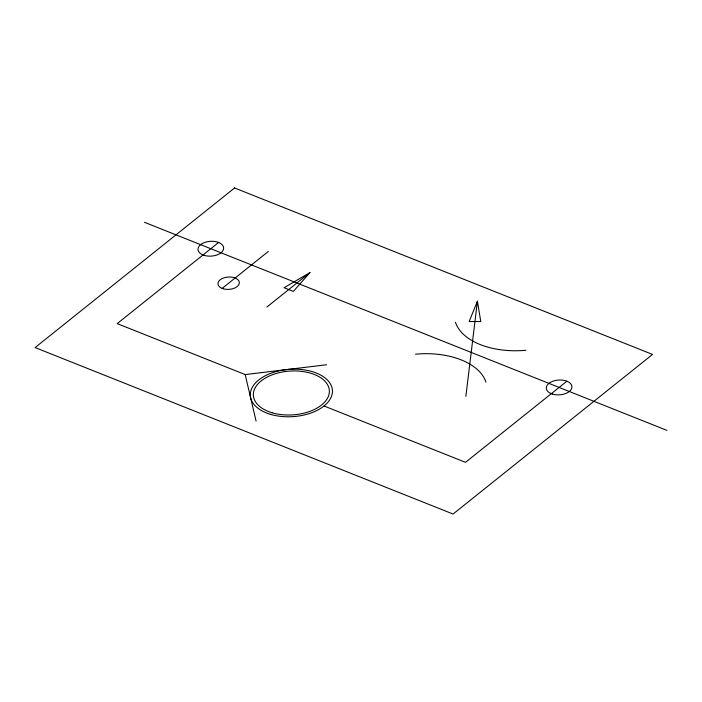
<?xml version="1.0" encoding="UTF-8"?>
<svg xmlns="http://www.w3.org/2000/svg" width="702" height="702" viewBox="0 0 702 702"><rect width="100%" height="100%" fill="white"/><g stroke="black" fill="none" stroke-linecap="round" stroke-linejoin="round"><path stroke-width="1.05" d="M465.856 396.384L477.421 301.228L480.773 321.516L469.138 321.542L477.421 301.228M309.977 272.56L293.366 291.409L284.091 287.715L309.977 272.56L266.9 307.028M218.603 242.48L117.208 323.613L245.182 374.578L326.623 364.759M222.157 288.39L268.348 251.43M566.909 381.204L465.505 462.328L324.008 405.975M144.454 222.288L666.9 430.361M245.182 374.578L256.098 421.182M415.566 354.177A65.83 37.943 -3.7 0 1 485.942 382.204M525.851 350.272A65.83 37.943 -3.7 0 1 455.475 322.244M234.573 187.969L35.1 347.569L453.062 514.031L652.527 354.431L234.573 187.969M223.017 288.697A10.714 6.178 -3.7 0 0 239.347 282.932A10.714 6.178 -3.7 0 0 223.587 277.966A10.714 6.178 -3.7 0 0 223.017 288.697M204.054 255.317A12.855 7.415 -3.7 0 0 223.648 248.394A12.855 7.415 -3.7 0 0 204.747 242.436A12.855 7.415 -3.7 0 0 204.054 255.317M552.351 394.033A12.855 7.415 -3.7 0 0 571.946 387.109A12.855 7.415 -3.7 0 0 553.044 381.16A12.855 7.415 -3.7 0 0 552.351 394.033M272.034 412.732A38.066 21.946 -3.7 0 0 329.37 391.54A38.066 21.946 -3.7 0 0 272.666 374.64A38.066 21.946 -3.7 0 0 272.034 412.732M270.481 414.329A41.137 23.719 -3.7 0 0 332.441 391.426A41.137 23.719 -3.7 0 0 271.156 373.166A41.137 23.719 -3.7 0 0 270.481 414.329"/></g></svg>
